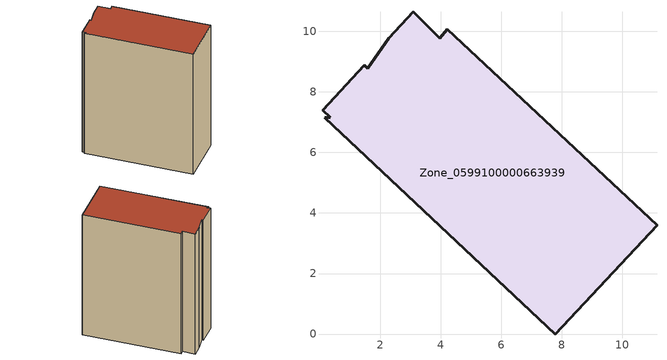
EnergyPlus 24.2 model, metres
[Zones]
Zone_0599100000663939
 floor ground (C_G): 7.78,0 0.16,7.15 0.34,7.16 0.09,7.4 1.47,8.89 1.58,8.78 2.29,9.77 3.09,10.64 3.96,9.77 4.21,10.07 11.14,3.6 z0.22
 wall outside (C_F): 3.09,10.64 2.29,9.77 1.58,8.78 1.47,8.89 0.09,7.4 0.34,7.16 0.16,7.15 7.78,0 11.14,3.6 4.21,10.07 3.96,9.77 3.09,10.64 z0.22:13.39
 roof outside (C_R): 0.16,7.15 7.78,0 11.14,3.6 4.21,10.07 3.96,9.77 3.09,10.64 2.29,9.77 1.58,8.78 1.47,8.89 0.09,7.4 0.34,7.16 z13.39
[BUILDING]
Pand.0599100000663939: North Axis=0; Terrain=City; Loads Convergence Tolerance Value=0.04; Temperature Convergence Tolerance Value=0.4; Solar Distribution=FullExterior; Maximum Number of Warmup Days=25; Minimum Number of Warmup Days=1
[Site:Location]
Rotterdam.The.Hague.AP_ZH_NLD Design_Conditions: Latitude=51.96; Longitude=4.45; Time Zone=1; Elevation=-4.5
[SITE:GROUNDTEMPERATURE:BUILDINGSURFACE]
18, 18, 18, 18, 18, 18, 18, 18, 18, 18, 18, 18
[MATERIAL] Thermal Absorptance=0.9; Solar Absorptance=0.7; Visible Absorptance=0.7
Name | Roughness | Thickness | Conductivity | Density | Specific Heat
G.TI.1946 | MediumSmooth | 0.15 | 1 | 540 | 1210
F.TI.1946 | Rough | 0.3 | 0.857143 | 1920 | 840
R.TI.1946 | MediumRough | 0.2 | 0.1 | 1500 | 1000
[CONSTRUCTION]
C_G: G.TI.1946
C_F: F.TI.1946
C_R: R.TI.1946
[ZONE]
Zone_0599100000663939: Type=1; Multiplier=1; Ceiling Height=Autocalculate; Volume=Autocalculate; Floor Area=autocalculate; Part of Total Floor Area=Yes
[ZONEINFILTRATION:DESIGNFLOWRATE]
Infil_Zone_0599100000663939: Zone or ZoneList or Space or SpaceList=Zone_0599100000663939; Schedule=AlwaysOn; Design Flow Rate Calculation Method=Flow/Area; Flow Rate per Floor Area=0.003; Constant Term Coefficient=1; Temperature Term Coefficient=0; Velocity Term Coefficient=0; Velocity Squared Term Coefficient=0
[HVACTEMPLATE:ZONE:IDEALLOADSAIRSYSTEM]
Zone_0599100000663939: Maximum Heating Supply Air Temperature=50; Minimum Cooling Supply Air Temperature=13; Maximum Heating Supply Air Humidity Ratio=0.0156; Minimum Cooling Supply Air Humidity Ratio=0.0077; Heating Limit=NoLimit; Cooling Limit=NoLimit; Dehumidification Control Type=ConstantSensibleHeatRatio; Cooling Sensible Heat Ratio=0.7; Dehumidification Setpoint=60; Humidification Control Type=None; Humidification Setpoint=30; Outdoor Air Method=None; Outdoor Air Flow Rate per Person=0.00944; Outdoor Air Flow Rate per Zone Floor Area=0; Outdoor Air Flow Rate per Zone=0; Demand Controlled Ventilation Type=None; Outdoor Air Economizer Type=NoEconomizer; Heat Recovery Type=None; Sensible Heat Recovery Effectiveness=0.7; Latent Heat Recovery Effectiveness=0.65
[ZONECONTROL:THERMOSTAT]
ThermostatControl_Zone_0599100000663939: Zone or ZoneList=Zone_0599100000663939; Control Type Schedule=DualSetpointControlType; Control 1=Thermostat_Zone_0599100000663939; Temperature Difference Between Cutout And Setpoint=0
[THERMOSTATSETPOINT:DUALSETPOINT]
Thermostat_Zone_0599100000663939: Heating Setpoint Temperature Schedule=HeatingSetpoint_Zone_0599100000663939; Cooling Setpoint Temperature Schedule=CoolingSetpoint_Zone_0599100000663939
[SCHEDULE:COMPACT]
HeatingSetpoint_Zone_0599100000663939: Through: 12/31, For: AllDays, Until: 24:00, 21
CoolingSetpoint_Zone_0599100000663939: Through: 12/31, For: AllDays, Until: 24:00, 24
DualSetpointControlType: Through: 12/31, For: AllDays, Until: 24:00, 4
AlwaysOn: Through: 12/31, For: AllDays, Until: 24:00, 1
